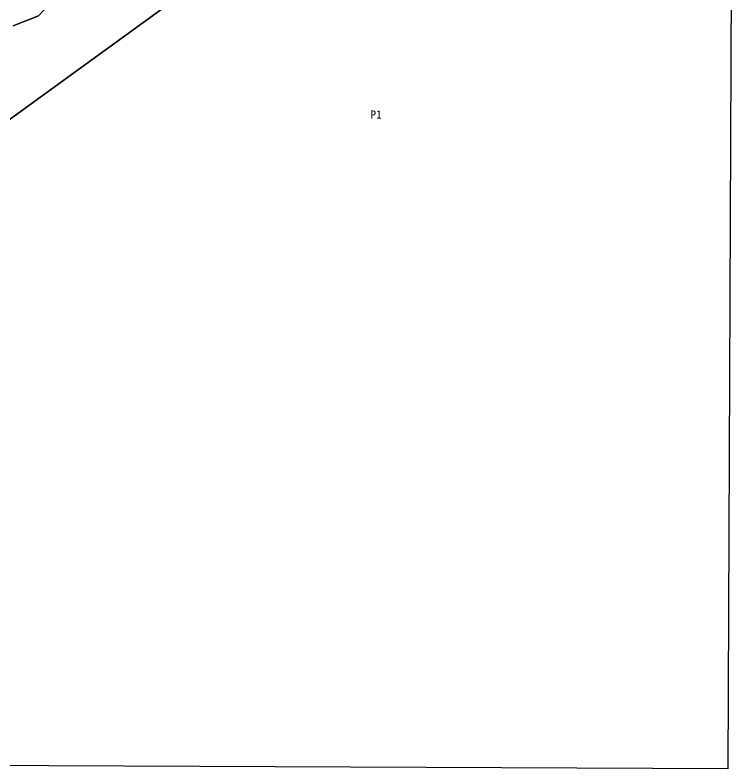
# Model space of a CAD drawing. Header units: metres. Extents: x 446275 to 447851, y 3131842 to 3133549.
# Drawn here: x 447320 to 447846, y 3131880 to 3132434 of the extents above; entities that cross this region are included whole.
import ezdxf

# ---------------------------------------------------------------- set-up
doc = ezdxf.new("R2010")
doc.units = ezdxf.units.M
doc.layers.add('00_계획선-획지명', color=7, linetype='Continuous')
doc.layers.add('00_계획선-획지선', color=7, linetype='Continuous')

msp = doc.modelspace()

# ---------------------------------------------------------------- linework, layer by layer
at = {"layer": '00_계획선-획지선'}
msp.add_lwpolyline([(446956.45, 3132096.13), (447024.97, 3132145.87), (447024.96, 3132145.87), (447608.31, 3132569.39), (447758.46, 3132571.13), (447846.48, 3132572.1), (447843.44, 3131879.84), (446956.9, 3131883.78), (446956.45, 3132096.13)], close=True, dxfattribs=at)
for points in [[(447608.31, 3132569.39), (447024.96, 3132145.87)], [(447318.51, 3132425.85), (447337.31, 3132433.18), (447366.79, 3132465.07)], [(447366.79, 3132465.07), (447337.31, 3132433.18), (447318.51, 3132425.85)]]:
    msp.add_lwpolyline(points, dxfattribs=at)

# ---------------------------------------------------------------- texts
at = {"layer": '00_계획선-획지명'}
msp.add_text('P1', height=6, dxfattribs=at).set_placement((447581.09, 3132357.63))

doc.saveas('drawing.dxf')
